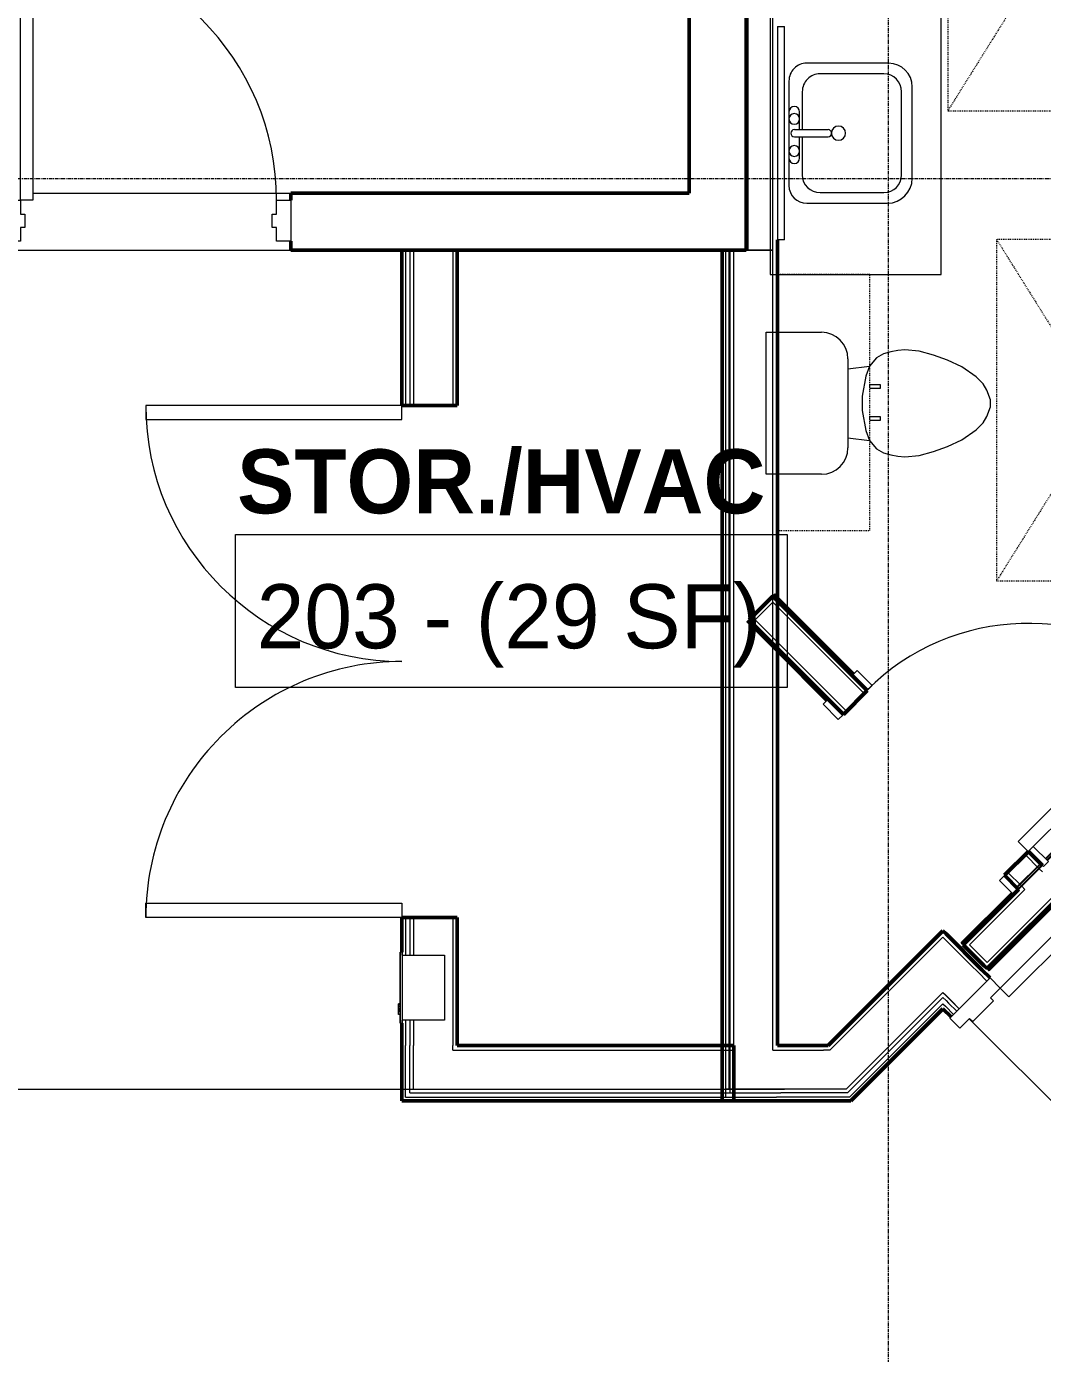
# Model space of a CAD drawing. Header units: inches. Extents: x -4235 to -464, y 9767 to 12344.
# Drawn here: x -2621.4 to -2478.7, y 11682.1 to 11868.6 of the extents above; entities that cross this region are included whole.
import ezdxf

# ---------------------------------------------------------------- set-up
doc = ezdxf.new("R2010")
doc.units = ezdxf.units.IN
doc.header["$MEASUREMENT"] = 0
doc.linetypes.add('Dash', pattern=[0.25, 0.125, -0.125])
doc.linetypes.add('Grid Line 1_2_', pattern=[0.875, 0.5, -0.125, 0.125, -0.125])
for name, color, linetype, lineweight in [('0-1', 7, 'Continuous', 5), ('0-2', 10, 'Continuous', 9), ('0-3', 7, 'Continuous', 9), ('A-AREA-IDEN', 2, 'Continuous', 9), ('A-DOOR-1', 7, 'Continuous', 9), ('A-DOOR-2', 130, 'Continuous', 20), ('A-DOOR-FRAM-1', 130, 'Continuous', 20), ('A-FLOR-2', 254, 'Continuous', 9), ('A-FLOR-3', 7, 'Continuous', 9), ('A-FLOR-4', 192, 'Continuous', 9), ('A-GENM-HDLN-1', 7, 'Dash', 9), ('A-WALL-1', 250, 'Continuous', 50), ('A-WALL-2', 50, 'Continuous', 13), ('A-WALL-3', 10, 'Continuous', 9), ('A-WALL-4', 254, 'Continuous', 9), ('A-WALL-5', 7, 'Continuous', 9), ('E-FIRE-1', 7, 'Continuous', 9), ('I-WALL-1', 250, 'Continuous', 50), ('I-WALL-2', 10, 'Continuous', 9), ('I-WALL-3', 254, 'Continuous', 9), ('P-SANR-FIXT-1', 7, 'Continuous', 9), ('P-SANR-FIXT-2', 254, 'Continuous', 9), ('Q-CASE-1', 254, 'Continuous', 9), ('Q-CASE-2', 7, 'Continuous', 9), ('Q-CASE-3', 7, 'Dash', 9), ('Q-CASE-4', 10, 'Continuous', 9), ('S-GRID-1', 1, 'Grid Line 1_2_', 9)]:
    doc.layers.add(name, color=color, linetype=linetype, lineweight=lineweight)
doc.styles.add('Century Gothic', font='ufonts.com_century-gothic.ttf', dxfattribs={"height": 9})
doc.styles.add('Century Gothic_B', font='GOTHICB.TTF', dxfattribs={"height": 9})

# ---------------------------------------------------------------- blocks, each defined once
blk = doc.blocks.new('Basic Wall _ INT - W4BØF - _5_8 GYP - 2X4 WOOD_BATT_ - 5_8 GYP_ - ___-2682000-BACKGROUND - 2ND FLOOR')
at = {"layer": 'A-WALL-3'}
for p, q in [((-2516.57, 11788.58), (-2516.59, 11788.56)), ((-2515.95, 11787.92), (-2516.57, 11788.55)), ((-2516.38, 11788.77), (-2516.44, 11788.71)), ((-2516.3, 11788.86), (-2516.34, 11788.81)), ((-2516.34, 11788.81), (-2515.95, 11788.42)), ((-2503.31, 11775.28), (-2505.43, 11777.4))]:
    blk.add_line(p, q, dxfattribs=at)
at = {"layer": 'A-WALL-4'}
for p, q in [((-2516.59, 11788.56), (-2516.56, 11788.59)), ((-2516.56, 11788.59), (-2516.54, 11788.61)), ((-2516.54, 11788.61), (-2516.53, 11788.62)), ((-2516.53, 11788.62), (-2516.5, 11788.65)), ((-2516.5, 11788.65), (-2516.49, 11788.67)), ((-2515.95, 11788.1), (-2516.5, 11788.65)), ((-2516.5, 11788.65), (-2516.5, 11788.65)), ((-2516.49, 11788.67), (-2516.3, 11788.86)), ((-2516.3, 11788.86), (-2515.95, 11788.51)), ((-2515.95, 11788.42), (-2505.22, 11777.69)), ((-2505.43, 11777.4), (-2515.95, 11787.92))]:
    blk.add_line(p, q, dxfattribs=at)
at = {"layer": 'A-WALL-5'}
for p, q in [((-2515.95, 11788.51), (-2505.14, 11777.7)), ((-2505.34, 11777.49), (-2515.95, 11788.1))]:
    blk.add_line(p, q, dxfattribs=at)
blk = doc.blocks.new('Basic Wall _ INT - W4BØF - _5_8 GYP - 2X4 WOOD_BATT_ - 5_8 GYP_ - ___-2681999-BACKGROUND - 2ND FLOOR')
at = {"layer": 'A-WALL-3'}
for p, q in [((-2520.2, 11784.96), (-2520.24, 11784.91)), ((-2520.2, 11784.96), (-2515.95, 11780.71)), ((-2520.09, 11785.06), (-2520.15, 11785)), ((-2519.95, 11785.2), (-2519.97, 11785.19)), ((-2515.95, 11781.2), (-2519.95, 11785.2)), ((-2506.67, 11771.92), (-2508.79, 11774.05))]:
    blk.add_line(p, q, dxfattribs=at)
at = {"layer": 'A-WALL-4'}
for p, q in [((-2520.24, 11784.91), (-2520.16, 11785)), ((-2520.24, 11784.91), (-2515.95, 11780.62)), ((-2520.16, 11785), (-2520.09, 11785.06)), ((-2520.09, 11785.06), (-2520.04, 11785.12)), ((-2520.04, 11785.12), (-2520.01, 11785.15)), ((-2520.04, 11785.12), (-2515.95, 11781.03)), ((-2520.01, 11785.15), (-2519.99, 11785.16)), ((-2519.99, 11785.16), (-2519.98, 11785.17)), ((-2519.98, 11785.17), (-2519.95, 11785.2)), ((-2508.79, 11774.05), (-2515.95, 11781.2)), ((-2515.95, 11780.71), (-2509.04, 11773.8))]:
    blk.add_line(p, q, dxfattribs=at)
at = {"layer": 'A-WALL-5'}
for p, q in [((-2515.95, 11781.03), (-2508.88, 11773.96)), ((-2515.95, 11780.62), (-2509.08, 11773.75))]:
    blk.add_line(p, q, dxfattribs=at)
blk = doc.blocks.new('Toilet-Domestic-3D - Toilet-Domestic-3D-1352612-BACKGROUND - 2ND FLOOR')
at = {"layer": 'P-SANR-FIXT-1'}
for p, q in [((-9.98, 11.75), (-9.98, 17.93)), ((9.98, 17.93), (9.98, 11.75)), ((6.25, 8.02), (-6.25, 8.02)), ((-4.86, 8.02), (-5.21, 5)), ((4.86, 8.02), (5.21, 5)), ((-1, 6), (-3.84, 5.5)), ((1, 6), (-1, 6)), ((3.84, 5.5), (1, 6)), ((-6.4, 4), (-6.97, 3)), ((-5.21, 5), (-6.4, 4)), ((-3.84, 5.5), (-5.21, 5)), ((5.21, 5), (3.84, 5.5)), ((6.4, 4), (5.21, 5)), ((6.97, 3), (6.4, 4)), ((-7.24, 2), (-7.41, 1)), ((-6.97, 3), (-7.24, 2)), ((7.24, 2), (6.97, 3)), ((7.41, 1), (7.24, 2)), ((-7.41, 1), (-7.5, 0)), ((-7.5, 0), (-7.33, -1.99)), ((7.33, -1.99), (7.5, 0)), ((7.5, 0), (7.41, 1)), ((-7.33, -1.99), (-6.79, -4)), ((6.79, -4), (7.33, -1.99)), ((-6.79, -4), (-6.06, -6)), ((6.06, -6), (6.79, -4)), ((-6.06, -6), (-5.13, -8)), ((5.13, -8), (6.06, -6)), ((-5.13, -8), (-3.74, -10)), ((3.74, -10), (5.13, -8)), ((-3.74, -10), (-2.74, -11)), ((-2.74, -11), (-1.87, -11.5)), ((1.87, -11.5), (2.74, -11)), ((2.74, -11), (3.74, -10)), ((-1.87, -11.5), (-0.5, -12)), ((-0.5, -12), (0.5, -12)), ((0.5, -12), (1.87, -11.5))]:
    blk.add_line(p, q, dxfattribs=at)
for centre, start, end in [((-6.25, 11.75), 180, 270), ((6.25, 11.75), 270, 360)]:
    blk.add_arc(centre, 3.73, start, end, dxfattribs=at)
at = {"layer": 'P-SANR-FIXT-2'}
for p, q in [((-9.98, 19.48), (9.98, 19.48)), ((-9.98, 17.93), (-9.98, 19.48)), ((9.98, 19.48), (9.98, 17.93))]:
    blk.add_line(p, q, dxfattribs=at)
blk = doc.blocks.new('Bath Vanity - Bath Vanity 72_-V2-BACKGROUND - 2ND FLOOR')
at = {"layer": 'Q-CASE-1'}
for p, q in [((36.74, 0), (-35.26, 0)), ((36.74, -1), (36.74, 0)), ((-35.26, 0), (-35.26, -1)), ((36.74, -5.34), (36.74, -1.01)), ((36.74, -5.75), (36.74, -5.37))]:
    blk.add_line(p, q, dxfattribs=at)
at = {"layer": 'Q-CASE-2'}
for p, q in [((-35.26, -1), (-35.26, -24)), ((36.74, -24), (36.74, -5.75)), ((-35.26, -24), (36.74, -24))]:
    blk.add_line(p, q, dxfattribs=at)
blk = doc.blocks.new('ADA Clearances - 30_x48_-3054095-BACKGROUND - 2ND FLOOR')
at = {"layer": 'A-GENM-HDLN-1'}
for p, q in [((15, -24), (-15, 24)), ((-15, -24), (15, 24)), ((15, 24), (-15, 24)), ((-15, 24), (-15, -24)), ((15, -24), (15, 24)), ((-15, -24), (15, -24))]:
    blk.add_line(p, q, dxfattribs=at)
blk = doc.blocks.new('M_Sink Vanity-Square - 500 x 440mm-1352614-BACKGROUND - 2ND FLOOR')
at = {"layer": 'P-SANR-FIXT-1'}
for p, q in [((7.96, 7.09), (-6.72, 7.09)), ((7.96, 7.09), (-6.72, 7.09)), ((3.62, 7.09), (-2.88, 7.09)), ((0.12, 6.33), (0.12, 1.59)), ((1.12, 6.33), (1.12, 1.59)), ((-9.22, 4.59), (-9.22, -6.73)), ((-9.22, 4.59), (-9.22, -6.73)), ((0.12, 5.22), (-5.22, 5.22)), ((-2.88, 5.59), (0.12, 5.59)), ((1.12, 5.59), (3.62, 5.59)), ((6.46, 5.22), (1.12, 5.22)), ((10.46, -6.91), (10.46, 4.59)), ((10.46, -6.91), (10.46, 4.59)), ((-7.72, 2.72), (-7.72, -6.23)), ((8.96, -6.23), (8.96, 2.72)), ((-5.22, -8.73), (6.46, -8.73)), ((-5.72, -10.23), (7.14, -10.23)), ((-5.72, -10.23), (7.14, -10.23))]:
    blk.add_line(p, q, dxfattribs=at)
for centre, radius, start, end in [((-6.72, 4.59), 2.5, 90, 180), ((-6.72, 4.59), 2.5, 90, 180), ((-2.88, 6.34), 0.75, 90, 270), ((-1.88, 6.34), 0.75, 360, 180), ((-1.88, 6.34), 0.75, 180, 0), ((0.62, 6.33), 0.5, 360, 180), ((2.62, 6.34), 0.75, 360, 180), ((2.62, 6.34), 0.75, 180, 360), ((3.62, 6.34), 0.75, 270, 90), ((7.96, 4.59), 2.5, 0, 90), ((7.96, 4.59), 2.5, 360, 90), ((-5.22, 2.72), 2.5, 90, 180), ((6.46, 2.72), 2.5, 0, 90), ((0.62, 0.13), 1, 360, 180), ((0.62, 0.13), 1, 180, 0), ((0.62, 1.59), 0.5, 180, 0), ((-5.72, -6.73), 3.5, 180, 270), ((-5.72, -6.73), 3.5, 180, 270), ((-5.22, -6.23), 2.5, 180, 270), ((6.46, -6.23), 2.5, 270, 0), ((7.14, -6.91), 3.32, 270, 360), ((7.14, -6.91), 3.32, 270, 0)]:
    blk.add_arc(centre, radius, start, end, dxfattribs=at)
blk = doc.blocks.new('Basic Wall _ INT - W4BØF - _5_8 GYP - 2X4 WOOD_BATT_ - 5_8 GYP_ - ___-2686785-BACKGROUND - 2ND FLOOR')
at = {"layer": 'A-WALL-3'}
blk.add_line((-2446.02, 11776.64), (-2443.9, 11778.76), dxfattribs=at)
at = {"layer": 'A-WALL-4'}
for p, q in [((-2486.48, 11736.18), (-2446.02, 11776.64)), ((-2445.77, 11776.39), (-2486.23, 11735.93)), ((-2486.48, 11736.18), (-2486.47, 11736.16)), ((-2486.34, 11736.03), (-2486.28, 11735.97)), ((-2486.23, 11735.93), (-2486.19, 11735.88))]:
    blk.add_line(p, q, dxfattribs=at)
at = {"layer": 'A-WALL-5'}
for p, q in [((-2486.39, 11736.09), (-2445.93, 11776.55)), ((-2445.73, 11776.35), (-2486.19, 11735.88)), ((-2486.45, 11736.15), (-2486.48, 11736.18)), ((-2486.39, 11736.09), (-2486.45, 11736.15)), ((-2486.19, 11735.88), (-2486.39, 11736.09))]:
    blk.add_line(p, q, dxfattribs=at)
blk = doc.blocks.new('Basic Wall _ INT - W4BØF - _5_8 GYP - 2X4 WOOD_BATT_ - 5_8 GYP_ - ___-2686786-BACKGROUND - 2ND FLOOR')
at = {"layer": 'A-WALL-3'}
for p, q in [((-2449.38, 11780), (-2447.26, 11782.12)), ((-2478.95, 11750.92), (-2482.31, 11747.56)), ((-2482.06, 11747.32), (-2478.7, 11750.68))]:
    blk.add_line(p, q, dxfattribs=at)
at = {"layer": 'A-WALL-4'}
for p, q in [((-2449.63, 11780.25), (-2478.24, 11751.63)), ((-2477.99, 11751.38), (-2449.38, 11780)), ((-2478.99, 11750.97), (-2482.35, 11747.61)), ((-2479.23, 11750.32), (-2482.13, 11747.42)), ((-2478.79, 11750.76), (-2479.21, 11750.34)), ((-2483.02, 11746.86), (-2490.09, 11739.78)), ((-2489.84, 11739.54), (-2482.77, 11746.61)), ((-2490.13, 11739.83), (-2490.09, 11739.78)), ((-2490.05, 11739.74), (-2489.99, 11739.68)), ((-2489.86, 11739.55), (-2489.84, 11739.54))]:
    blk.add_line(p, q, dxfattribs=at)
at = {"layer": 'A-WALL-5'}
for p, q in [((-2449.67, 11780.29), (-2478.29, 11751.67)), ((-2449.47, 11780.09), (-2478.08, 11751.47)), ((-2483.06, 11746.9), (-2490.13, 11739.83)), ((-2482.86, 11746.7), (-2489.93, 11739.62)), ((-2489.93, 11739.62), (-2490.13, 11739.83)), ((-2489.87, 11739.57), (-2489.93, 11739.62)), ((-2489.84, 11739.54), (-2489.87, 11739.57))]:
    blk.add_line(p, q, dxfattribs=at)
blk = doc.blocks.new('SWING - SINGLE - FLUSH - 2-8 x 6-8 - PASSAGE-3199406-BACKGROUND - 2ND FLOOR')
at = {"layer": 'A-DOOR-1'}
blk.add_arc((16, 2.37), 32.07, 93.5759, 180, dxfattribs=at)
at = {"layer": 'A-DOOR-2'}
for p, q in [((14, 2.37), (14, 34.38)), ((16, 34.38), (14, 34.38)), ((16, 2.37), (16, 34.38)), ((16, 2.37), (14, 2.37))]:
    blk.add_line(p, q, dxfattribs=at)
at = {"layer": 'A-DOOR-FRAM-1'}
for p, q in [((-16, 3.37), (-19, 3.37)), ((-19, 3.37), (-19, 2.37)), ((-19, 2.37), (-16, 2.37)), ((-16, 2.37), (-16, 3.37)), ((19, 3.37), (16, 3.37)), ((16, 3.37), (16, 2.37)), ((16, 2.37), (19, 2.37)), ((19, 2.37), (19, 3.37)), ((-16, -2.38), (-19, -2.38)), ((-19, -2.38), (-19, -3.38)), ((-19, -3.38), (-16, -3.38)), ((-16, -3.38), (-16, -2.38)), ((19, -2.38), (16, -2.38)), ((16, -2.38), (16, -3.38)), ((16, -3.38), (19, -3.38)), ((19, -3.38), (19, -2.38))]:
    blk.add_line(p, q, dxfattribs=at)
blk = doc.blocks.new('300 Series Wall Hung Cabinet_326 - 36_-2909952-BACKGROUND - 2ND FLOOR')
at = {"layer": 'Q-CASE-2'}
for p, q in [((-2.5, -13.19), (-2.01, -13.19)), ((-2.5, -13.19), (-2.5, -14.69)), ((-2.5, -14.69), (-2.01, -14.69)), ((-2.01, -14.69), (-2.01, -13.19)), ((2, -13.19), (2.49, -13.19)), ((2, -13.19), (2, -14.69)), ((2, -14.69), (2.49, -14.69)), ((2.49, -14.69), (2.49, -13.19))]:
    blk.add_line(p, q, dxfattribs=at)
at = {"layer": 'Q-CASE-3'}
for p, q in [((18, -0.19), (-18, -0.19)), ((-18, -0.19), (-18, -13.19)), ((18, -13.19), (18, -0.19)), ((-18, -13.19), (18, -13.19))]:
    blk.add_line(p, q, dxfattribs=at)
blk = doc.blocks.new('BATHROOM MIRROR - BATHROOM MIRROR 30_-3124767-BACKGROUND - 2ND FLOOR')
at = {"layer": 'Q-CASE-2'}
for p, q in [((15.74, 24), (-14.26, 24)), ((-14.26, 23), (-14.26, 24)), ((-14.26, 23), (15.74, 23)), ((15.74, 24), (15.74, 23))]:
    blk.add_line(p, q, dxfattribs=at)
at = {"layer": 'Q-CASE-4'}
blk.add_line((12.74, 24), (-11.26, 24), dxfattribs=at)
blk = doc.blocks.new('CTR - 1st Phase - Unit Layouts_rvt-1-BACKGROUND - 2ND FLOOR')
at = {"layer": 'A-WALL-1'}
for p, q in [((-2517.03, 11788.12), (-2519.51, 11785.65)), ((-2516.59, 11788.56), (-2517.03, 11788.12)), ((-2503.31, 11775.28), (-2516.59, 11788.56)), ((-2519.51, 11785.65), (-2519.95, 11785.2)), ((-2519.95, 11785.2), (-2506.67, 11771.92)), ((-2486.48, 11736.18), (-2443.9, 11778.76)), ((-2506.67, 11771.92), (-2503.31, 11775.28)), ((-2480.68, 11752.66), (-2484.04, 11749.3)), ((-2478.7, 11750.68), (-2480.68, 11752.66)), ((-2484.04, 11749.3), (-2482.06, 11747.32)), ((-2482.06, 11747.32), (-2489.84, 11739.54)), ((-2489.84, 11739.54), (-2489.4, 11739.09)), ((-2489.4, 11739.09), (-2486.92, 11736.62)), ((-2486.92, 11736.62), (-2486.48, 11736.18))]:
    blk.add_line(p, q, dxfattribs=at)
at = {"layer": 'A-WALL-2'}
for p, q in [((-2516.59, 11787.68), (-2519.06, 11785.2)), ((-2503.75, 11774.84), (-2516.59, 11787.68)), ((-2506.23, 11772.37), (-2519.06, 11785.2)), ((-2486.48, 11737.06), (-2444.34, 11779.2)), ((-2479.14, 11750.23), (-2481.12, 11752.21)), ((-2478.7, 11749.79), (-2479.14, 11750.23)), ((-2481.62, 11747.76), (-2483.6, 11749.74)), ((-2488.96, 11739.54), (-2481.18, 11747.32)), ((-2481.18, 11747.32), (-2481.62, 11747.76)), ((-2488.96, 11739.54), (-2486.48, 11737.06))]:
    blk.add_line(p, q, dxfattribs=at)
at = {"layer": 'A-WALL-3'}
for p, q in [((-2519.95, 11785.2), (-2516.59, 11788.56)), ((-2515.95, 11787.92), (-2516.57, 11788.55)), ((-2505.43, 11777.4), (-2515.95, 11787.92)), ((-2519.95, 11785.2), (-2515.95, 11781.2)), ((-2515.95, 11781.2), (-2508.79, 11774.05)), ((-2503.31, 11775.28), (-2505.43, 11777.4)), ((-2486.48, 11736.18), (-2446.02, 11776.64)), ((-2508.79, 11774.05), (-2506.67, 11771.92)), ((-2482.77, 11746.61), (-2489.84, 11739.54))]:
    blk.add_line(p, q, dxfattribs=at)
at = {"layer": 'A-WALL-4'}
for p, q in [((-2503.31, 11775.28), (-2506.67, 11771.92)), ((-2484.04, 11749.3), (-2480.68, 11752.66)), ((-2486.48, 11736.18), (-2489.84, 11739.54))]:
    blk.add_line(p, q, dxfattribs=at)
at = {"layer": '0-2'}
for name, p, rotation in [('Bath Vanity - Bath Vanity 72_-V2-BACKGROUND - 2ND FLOOR', (-2516.95, 11869.04), 90.00000000000723), ('ADA Clearances - 30_x48_-3054095-BACKGROUND - 2ND FLOOR', (-2477, 11880.77), 180), ('BATHROOM MIRROR - BATHROOM MIRROR 30_-3124767-BACKGROUND - 2ND FLOOR', (-2491.95, 11852.88), 89.99999999999014), ('M_Sink Vanity-Square - 500 x 440mm-1352614-BACKGROUND - 2ND FLOOR', (-2507.23, 11853), 89.99999999998505), ('ADA Clearances - 30_x48_-3054095-BACKGROUND - 2ND FLOOR', (-2470.14, 11814.68), 180), ('300 Series Wall Hung Cabinet_326 - 36_-2909952-BACKGROUND - 2ND FLOOR', (-2516.14, 11815.77), 89.99999999999038), ('Toilet-Domestic-3D - Toilet-Domestic-3D-1352612-BACKGROUND - 2ND FLOOR', (-2498.02, 11815.65), 90.00000000000826), ('SWING - SINGLE - FLUSH - 2-8 x 6-8 - PASSAGE-3199406-BACKGROUND - 2ND FLOOR', (-2493.68, 11762.29), 315.0000000000329)]:
    blk.add_blockref(name, p, dxfattribs=dict(at, rotation=rotation))
for name in ['Basic Wall _ INT - W4BØF - _5_8 GYP - 2X4 WOOD_BATT_ - 5_8 GYP_ - ___-2682000-BACKGROUND - 2ND FLOOR', 'Basic Wall _ INT - W4BØF - _5_8 GYP - 2X4 WOOD_BATT_ - 5_8 GYP_ - ___-2681999-BACKGROUND - 2ND FLOOR', 'Basic Wall _ INT - W4BØF - _5_8 GYP - 2X4 WOOD_BATT_ - 5_8 GYP_ - ___-2686786-BACKGROUND - 2ND FLOOR', 'Basic Wall _ INT - W4BØF - _5_8 GYP - 2X4 WOOD_BATT_ - 5_8 GYP_ - ___-2686785-BACKGROUND - 2ND FLOOR']:
    blk.add_blockref(name, (0, 0), dxfattribs=at)
blk = doc.blocks.new('HOLLOW METAL - UNIT DOOR-2191977-BACKGROUND - 2ND FLOOR')
at = {"layer": 'A-DOOR-1'}
blk.add_arc((18, -4.125), 36, 180, 270, dxfattribs=at)
at = {"layer": 'A-DOOR-2'}
for p, q in [((16.25, -4.125), (18, -4.125)), ((16.25, -40.125), (16.25, -4.125)), ((18, -4.125), (18, -40.125)), ((18, -40.125), (16.25, -40.125))]:
    blk.add_line(p, q, dxfattribs=at)
at = {"layer": 'A-DOOR-FRAM-1'}
for p, q in [((-20, 3.875), (-18, 3.875)), ((-20, -4.125), (-20, 3.875)), ((-18, 3.875), (-18, 1.9375)), ((18, 3.875), (20, 3.875)), ((18, 1.9375), (18, 3.875)), ((20, 3.875), (20, -4.125)), ((-18, 1.9375), (-17.375, 1.9375)), ((-17.375, 1.9375), (-17.375, -2.1875)), ((17.375, 1.9375), (18, 1.9375)), ((17.375, -2.1875), (17.375, 1.9375)), ((-18, -2.1875), (-18, -4.125)), ((-17.375, -2.1875), (-18, -2.1875)), ((18, -2.1875), (17.375, -2.1875)), ((18, -4.125), (18, -2.1875)), ((-18, -4.125), (-20, -4.125)), ((20, -4.125), (18, -4.125))]:
    blk.add_line(p, q, dxfattribs=at)
blk = doc.blocks.new('HOLLOW METAL - DOUBLE - 6-0 x 6-8 - 20MIN_-2194248-BACKGROUND - 2ND FLOOR')
at = {"layer": 'A-DOOR-1'}
for centre, start, end in [((-36, 3.875), 360, 90), ((36, 3.875), 90, 180)]:
    blk.add_arc(centre, 36, start, end, dxfattribs=at)
at = {"layer": 'A-DOOR-2'}
for p, q in [((-36, 3.875), (-36, 39.875)), ((-36, 39.875), (-34, 39.875)), ((-34, 39.875), (-34, 3.875)), ((36, 39.875), (34, 39.875)), ((34, 39.875), (34, 3.875)), ((36, 3.875), (36, 39.875)), ((-34, 3.875), (-36, 3.875)), ((34, 3.875), (36, 3.875))]:
    blk.add_line(p, q, dxfattribs=at)
blk = doc.blocks.new('104416 - Fire Extinguishers - Wall - Class A - Light - 2A-2205533-BACKGROUND - 2ND FLOOR')
at = {"layer": 'E-FIRE-1'}
for p, q in [((13.19, 4.13), (13.19, 3.87)), ((23.19, 4.13), (13.19, 4.13)), ((13.19, 4.13), (23.19, 4.13)), ((13.19, 4.13), (13.19, 3.87)), ((23.19, 3.87), (13.19, 3.87)), ((13.63, -2.12), (13.63, 3.87)), ((14.41, 4.13), (14.41, 4.38)), ((14.44, 4.38), (14.84, 4.38)), ((14.44, 4.13), (14.44, 4.38)), ((14.84, 4.38), (15.03, 4.38)), ((14.84, 4.13), (14.84, 4.38)), ((15.03, 4.38), (15.11, 4.38)), ((15.03, 4.13), (15.03, 4.38)), ((15.11, 4.38), (15.24, 4.38)), ((15.11, 4.13), (15.11, 4.38)), ((15.24, 4.38), (15.51, 4.38)), ((15.24, 4.13), (15.24, 4.38)), ((15.51, 4.38), (15.73, 4.38)), ((15.51, 4.13), (15.51, 4.38)), ((15.73, 4.38), (15.87, 4.38)), ((15.73, 4.13), (15.73, 4.38)), ((15.87, 4.38), (15.91, 4.38)), ((15.87, 4.13), (15.87, 4.38)), ((15.91, 4.13), (15.91, 4.38)), ((15.94, 4.13), (15.94, 4.38)), ((22.75, 3.87), (22.75, -2.12)), ((23.19, 3.87), (23.19, 4.13)), ((23.19, 3.87), (23.19, 4.13)), ((22.75, -2.12), (13.63, -2.12))]:
    blk.add_line(p, q, dxfattribs=at)
blk = doc.blocks.new('CTR - 1st Phase - Common Walls_rvt-1-BACKGROUND - 2ND FLOOR')
at = {"layer": 'A-WALL-1'}
for p, q in [((-2520.32, 12085.15), (-2520.32, 11837.19)), ((-2515.95, 11837.19), (-2515.95, 11838.62))]:
    blk.add_line(p, q, dxfattribs=at)
at = {"layer": 'A-WALL-2'}
for p, q in [((-2520.07, 11837.19), (-2520.07, 12085.15)), ((-2516.57, 11837.19), (-2516.57, 12085.15)), ((-2568.2, 11837.19), (-2568.2, 11815.36)), ((-2567.57, 11837.19), (-2567.57, 11815.36)), ((-2567.07, 11837.19), (-2567.07, 11815.36)), ((-2561.57, 11837.19), (-2561.57, 11815.36)), ((-2523.2, 11725.36), (-2523.2, 11837.19)), ((-2522.57, 11725.36), (-2522.57, 11837.19)), ((-2522.07, 11725.36), (-2522.07, 11837.19)), ((-2520.07, 11837.19), (-2520.32, 11837.19)), ((-2520.32, 11837.19), (-2520.07, 11837.19)), ((-2516.57, 11837.19), (-2520.07, 11837.19)), ((-2520.07, 11837.19), (-2516.57, 11837.19)), ((-2516.57, 11725.36), (-2516.57, 11837.19)), ((-2568.2, 11743.36), (-2568.2, 11738.05)), ((-2567.57, 11743.36), (-2567.57, 11738.05)), ((-2567.07, 11743.36), (-2567.07, 11738.05)), ((-2561.57, 11743.36), (-2561.57, 11725.36)), ((-2508.57, 11724.74), (-2492.69, 11740.62)), ((-2492.69, 11740.62), (-2488.8, 11736.73)), ((-2488.8, 11736.73), (-2487.65, 11735.58)), ((-2487.65, 11735.58), (-2486.5, 11734.43)), ((-2506.29, 11719.24), (-2492.69, 11732.84)), ((-2506.09, 11718.74), (-2492.69, 11732.13)), ((-2492.69, 11732.84), (-2492.34, 11732.49)), ((-2492.69, 11732.13), (-2492.25, 11731.69)), ((-2492.34, 11732.49), (-2491.54, 11731.69)), ((-2492.25, 11731.69), (-2491.9, 11731.34)), ((-2491.9, 11731.34), (-2490.75, 11730.19)), ((-2491.54, 11731.69), (-2490.39, 11730.54)), ((-2505.83, 11718.11), (-2492.69, 11731.25)), ((-2492.69, 11731.25), (-2492.34, 11730.9)), ((-2492.34, 11730.9), (-2491.19, 11729.75)), ((-2568.2, 11728.93), (-2568.2, 11725.36)), ((-2567.57, 11728.93), (-2567.57, 11725.36)), ((-2567.07, 11728.93), (-2567.07, 11725.36)), ((-2568.2, 11718.74), (-2568.2, 11725.36)), ((-2567.57, 11719.24), (-2567.57, 11725.36)), ((-2567.07, 11724.74), (-2567.07, 11725.36)), ((-2567.07, 11719.24), (-2567.07, 11724.74)), ((-2561.57, 11724.74), (-2561.57, 11725.36)), ((-2561.57, 11724.74), (-2522.07, 11724.74)), ((-2523.2, 11718.74), (-2523.2, 11725.36)), ((-2522.57, 11719.24), (-2522.57, 11725.36)), ((-2522.07, 11724.74), (-2522.07, 11725.36)), ((-2522.07, 11719.24), (-2522.07, 11724.74)), ((-2516.57, 11724.74), (-2516.57, 11725.36)), ((-2516.57, 11724.74), (-2509.45, 11724.74)), ((-2508.57, 11724.74), (-2509.45, 11724.74)), ((-2568.2, 11718.11), (-2568.2, 11718.74)), ((-2567.57, 11718.74), (-2567.57, 11719.24)), ((-2567.57, 11718.74), (-2522.07, 11718.74)), ((-2567.07, 11719.24), (-2522.07, 11719.24)), ((-2523.2, 11718.11), (-2523.2, 11718.74)), ((-2522.57, 11718.74), (-2522.57, 11719.24)), ((-2522.57, 11718.74), (-2515.45, 11718.74)), ((-2522.07, 11719.24), (-2514.95, 11719.24)), ((-2506.79, 11718.74), (-2515.45, 11718.74)), ((-2514.07, 11719.24), (-2514.95, 11719.24)), ((-2506.29, 11719.24), (-2514.07, 11719.24)), ((-2506.09, 11718.74), (-2506.79, 11718.74)), ((-2568.2, 11718.11), (-2522.07, 11718.11)), ((-2523.2, 11718.11), (-2516.08, 11718.11)), ((-2506.71, 11718.11), (-2516.08, 11718.11)), ((-2505.83, 11718.11), (-2506.71, 11718.11))]:
    blk.add_line(p, q, dxfattribs=at)
at = {"layer": 'A-WALL-3'}
blk.add_line((-2520.32, 12085.15), (-2520.32, 11837.19), dxfattribs=at)
at = {"layer": 'I-WALL-1'}
for p, q in [((-2560.95, 11837.19), (-2568.7, 11837.19)), ((-2568.7, 11837.19), (-2568.7, 11815.36)), ((-2560.95, 11815.36), (-2560.95, 11837.19)), ((-2523.7, 11837.19), (-2523.7, 11725.36)), ((-2520.32, 11837.19), (-2523.7, 11837.19)), ((-2515.95, 11725.36), (-2515.95, 11837.19)), ((-2568.7, 11815.36), (-2560.95, 11815.36)), ((-2560.95, 11743.36), (-2568.7, 11743.36)), ((-2568.7, 11743.36), (-2568.7, 11738.49)), ((-2560.95, 11725.36), (-2560.95, 11743.36)), ((-2492.69, 11741.5), (-2508.83, 11725.36)), ((-2492.25, 11741.06), (-2492.69, 11741.5)), ((-2487.21, 11736.02), (-2492.25, 11741.06)), ((-2486.06, 11734.87), (-2487.21, 11736.02)), ((-2505.62, 11717.61), (-2492.69, 11730.54)), ((-2492.69, 11730.54), (-2491.54, 11729.39)), ((-2568.7, 11728.49), (-2568.7, 11725.36)), ((-2568.7, 11725.36), (-2568.7, 11718.11)), ((-2522.07, 11725.36), (-2560.95, 11725.36)), ((-2523.7, 11725.36), (-2523.7, 11718.11)), ((-2522.07, 11717.61), (-2522.07, 11725.36)), ((-2508.83, 11725.36), (-2515.95, 11725.36)), ((-2568.7, 11718.11), (-2568.7, 11717.61)), ((-2568.7, 11717.61), (-2522.07, 11717.61)), ((-2523.7, 11718.11), (-2523.7, 11717.61)), ((-2523.7, 11717.61), (-2516.58, 11717.61)), ((-2516.58, 11717.61), (-2506.33, 11717.61)), ((-2506.33, 11717.61), (-2505.62, 11717.61))]:
    blk.add_line(p, q, dxfattribs=at)
at = {"layer": 'I-WALL-2'}
for p, q in [((-2568.7, 11837.19), (-2560.95, 11837.19)), ((-2523.7, 11837.19), (-2520.32, 11837.19)), ((-2515.95, 11788.34), (-2515.95, 11788.5)), ((-2515.95, 11788.21), (-2515.95, 11788.33)), ((-2515.95, 11788.13), (-2515.95, 11788.21)), ((-2515.95, 11787.08), (-2515.95, 11787.98)), ((-2515.95, 11781.14), (-2515.95, 11787.04)), ((-2515.95, 11780.92), (-2515.95, 11780.98)), ((-2515.95, 11780.62), (-2515.95, 11780.88)), ((-2568.7, 11738.49), (-2568.7, 11738.05)), ((-2568.7, 11728.93), (-2568.7, 11728.49)), ((-2522.07, 11725.36), (-2523.7, 11725.36)), ((-2523.7, 11724.77), (-2523.7, 11725.36)), ((-2523.7, 11718.76), (-2523.7, 11724.74)), ((-2522.07, 11725.36), (-2522.07, 11719.24)), ((-2523.7, 11718.14), (-2523.7, 11718.74)), ((-2522.07, 11719.24), (-2522.07, 11717.61)), ((-2523.7, 11717.63), (-2523.7, 11718.11)), ((-2523.7, 11717.61), (-2522.07, 11717.61)), ((-2523.7, 11717.61), (-2522.07, 11717.61))]:
    blk.add_line(p, q, dxfattribs=at)
at = {"layer": 'I-WALL-3'}
for p, q in [((-2568.7, 11837.19), (-2568.7, 11815.36)), ((-2560.95, 11815.36), (-2560.95, 11837.19)), ((-2523.7, 11837.19), (-2523.7, 11725.36)), ((-2515.95, 11825.63), (-2515.95, 11833.77)), ((-2560.95, 11815.36), (-2568.7, 11815.36)), ((-2515.95, 11788.5), (-2515.95, 11805.67)), ((-2515.95, 11725.36), (-2515.95, 11780.62)), ((-2568.7, 11743.36), (-2560.95, 11743.36)), ((-2568.7, 11743.36), (-2568.7, 11738.49)), ((-2560.95, 11725.36), (-2560.95, 11743.36)), ((-2492.69, 11741.5), (-2508.83, 11725.36)), ((-2492.69, 11741.5), (-2487.21, 11736.02)), ((-2486.06, 11734.87), (-2487.21, 11736.02)), ((-2505.62, 11717.61), (-2492.69, 11730.54)), ((-2492.69, 11730.54), (-2491.54, 11729.39)), ((-2568.7, 11728.49), (-2568.7, 11725.36)), ((-2568.7, 11717.61), (-2568.7, 11725.36)), ((-2523.7, 11725.36), (-2560.95, 11725.36)), ((-2508.83, 11725.36), (-2515.95, 11725.36)), ((-2568.7, 11717.61), (-2523.7, 11717.61)), ((-2522.07, 11717.61), (-2516.58, 11717.61)), ((-2505.62, 11717.61), (-2516.58, 11717.61))]:
    blk.add_line(p, q, dxfattribs=at)
at = {"layer": '0-3'}
for name, p, rotation in [('HOLLOW METAL - DOUBLE - 6-0 x 6-8 - 20MIN_-2194248-BACKGROUND - 2ND FLOOR', (-2564.82, 11779.36), 89.99999999999577), ('HOLLOW METAL - UNIT DOOR-2191977-BACKGROUND - 2ND FLOOR', (-2474.84, 11717.81), 134.9999999999988), ('104416 - Fire Extinguishers - Wall - Class A - Light - 2A-2205533-BACKGROUND - 2ND FLOOR', (-2564.82, 11715.3), 89.99999999999577)]:
    blk.add_blockref(name, p, dxfattribs=dict(at, rotation=rotation))
blk = doc.blocks.new('HOLLOW METAL - STAIR DOOR 3-0 x 7-0-2453424-BACKGROUND - 2ND FLOOR')
at = {"layer": 'A-DOOR-1'}
blk.add_arc((18, -3.25), 36, 180, 270, dxfattribs=at)
at = {"layer": 'A-DOOR-2'}
for p, q in [((16.25, -3.25), (18, -3.25)), ((16.25, -39.25), (16.25, -3.25)), ((18, -3.25), (18, -39.25)), ((18, -39.25), (16.25, -39.25))]:
    blk.add_line(p, q, dxfattribs=at)
at = {"layer": 'A-DOOR-FRAM-1'}
for p, q in [((-20, 2.5), (-18, 2.5)), ((-20, -3.25), (-20, 2.5)), ((-18, 2.5), (-18, 0.5625)), ((18, 2.5), (20, 2.5)), ((18, 0.5625), (18, 2.5)), ((20, 2.5), (20, -3.25)), ((-18, 0.5625), (-17.375, 0.5625)), ((-17.375, 0.5625), (-17.375, -1.3125)), ((17.375, 0.5625), (18, 0.5625)), ((17.375, -1.3125), (17.375, 0.5625)), ((-18, -1.3125), (-18, -3.25)), ((-17.375, -1.3125), (-18, -1.3125)), ((18, -1.3125), (17.375, -1.3125)), ((18, -3.25), (18, -1.3125)), ((-18, -3.25), (-20, -3.25)), ((20, -3.25), (18, -3.25))]:
    blk.add_line(p, q, dxfattribs=at)
blk = doc.blocks.new('CTR - 1st Phase -Stairs _ Elevators_rvt-1-BACKGROUND - 2ND FLOOR')
at = {"layer": 'A-FLOR-2'}
for p, q in [((-2528.32, 11845.19), (-2528.32, 11904.06)), ((-2584.32, 11845.19), (-2528.32, 11845.19))]:
    blk.add_line(p, q, dxfattribs=at)
at = {"layer": 'A-FLOR-3'}
blk.add_line((-2620.57, 11845.19), (-2584.32, 11845.19), dxfattribs=at)
at = {"layer": 'A-WALL-1'}
for p, q in [((-2528.32, 12077.19), (-2528.32, 11845.19)), ((-2520.32, 11845.19), (-2520.32, 12077.19)), ((-2528.32, 11845.19), (-2584.32, 11845.19)), ((-2584.32, 11845.19), (-2584.32, 11844.19)), ((-2520.32, 11837.19), (-2520.32, 11845.19)), ((-2584.32, 11838.44), (-2584.32, 11837.19)), ((-2584.32, 11837.19), (-2520.32, 11837.19))]:
    blk.add_line(p, q, dxfattribs=at)
at = {"layer": '0-3', "rotation": 180}
blk.add_blockref('HOLLOW METAL - STAIR DOOR 3-0 x 7-0-2453424-BACKGROUND - 2ND FLOOR', (-2604.32, 11840.94), dxfattribs=at)

msp = doc.modelspace()

# ---------------------------------------------------------------- linework, layer by layer
at = {"layer": 'A-AREA-IDEN', "flags": 128}
msp.add_lwpolyline([(-2592.1, 11797.21), (-2514.59, 11797.21), (-2514.59, 11775.72), (-2592.1, 11775.72)], close=True, dxfattribs=at)
at = {"layer": 'A-FLOR-4'}
for p, q in [((-2520.32, 12085.15), (-2520.32, 11837.19)), ((-2680.7, 11837.19), (-2520.32, 11837.19)), ((-2522.72, 11724.75), (-2522.72, 11837.19)), ((-2506.29, 11719.24), (-2492.69, 11732.84)), ((-2492.69, 11732.84), (-2490.39, 11730.54)), ((-2488.98, 11729.13), (-2463.52, 11703.67)), ((-2522.72, 11719.24), (-2522.72, 11724.74)), ((-2637.44, 11719.24), (-2568.24, 11719.24)), ((-2568.2, 11719.24), (-2523.24, 11719.24)), ((-2506.29, 11719.24), (-2523.2, 11719.24))]:
    msp.add_line(p, q, dxfattribs=at)
at = {"layer": 'S-GRID-1'}
for p, q in [((-2500.32, 9836.18), (-2500.32, 12294.59)), ((-464.45, 11847.19), (-4185.7, 11847.19))]:
    msp.add_line(p, q, dxfattribs=at)

# ---------------------------------------------------------------- block references
at = {"layer": '0-1'}
for name in ['CTR - 1st Phase - Unit Layouts_rvt-1-BACKGROUND - 2ND FLOOR', 'CTR - 1st Phase - Common Walls_rvt-1-BACKGROUND - 2ND FLOOR', 'CTR - 1st Phase -Stairs _ Elevators_rvt-1-BACKGROUND - 2ND FLOOR']:
    msp.add_blockref(name, (0, 0), dxfattribs=at)

# ---------------------------------------------------------------- texts
at = {"layer": 'A-AREA-IDEN', "char_height": 9, "attachment_point": 1}
for s, insert, width, style in [('STOR./HVAC', (-2591.86, 11809.18), 93.021, 'Century Gothic_B'), ('203 - (29 SF)', (-2589.1, 11790.21), 86.355, 'Century Gothic')]:
    msp.add_mtext(s, dxfattribs=dict(at, insert=insert, width=width, style=style))

doc.saveas('drawing.dxf')
